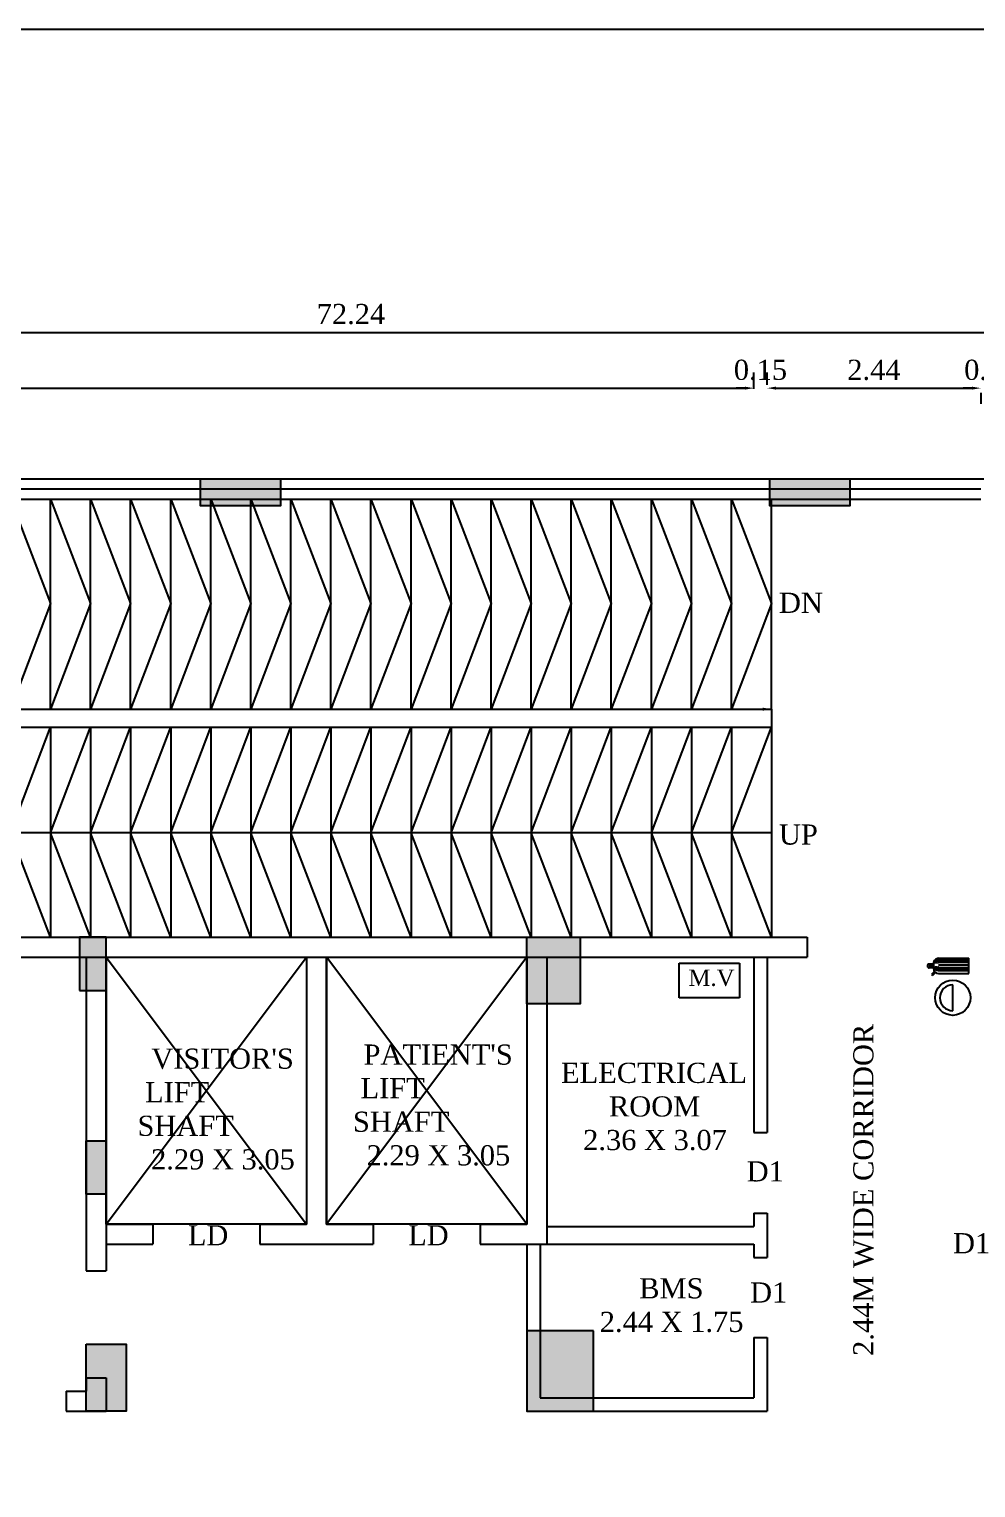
# Model space of a CAD drawing. Header units: metres. Extents: x 2754 to 3501, y 1112 to 1514.
# Drawn here: x 3140.29 to 3151.1, y 1425.67 to 1442.33 of the extents above; entities that cross this region are included whole.
import ezdxf
from ezdxf.lldxf.tags import DXFTag

# ---------------------------------------------------------------- set-up
doc = ezdxf.new("R2010")
doc.units = ezdxf.units.M
doc.linetypes.add('ACAD_ISO10W100', pattern=[18, 12, -3, 0, -3])
doc.linetypes.add('Demolished', pattern=[4.8, 3.2, -1.6])
for name, color, linetype in [('A-WALL', 2, 'Continuous'), ('AR -DOOR', 2, 'Continuous'), ('AR-COLHATCH', 2, 'Continuous'), ('AR-COLUMN', 2, 'Continuous'), ('AR-GRID', 2, 'ACAD_ISO10W100'), ('AR-HIDDEN', 2, 'DASHED'), ('AR-THIN', 8, 'Continuous'), ('AR-WALL', 7, 'Continuous'), ('BLK_1_FLR_2_BLT_UP_AREA', 12, 'Continuous'), ('BLK_1_FLR_2_LIFT_1', 30, 'Continuous'), ('BLK_1_FLR_2_LIFT_2', 30, 'Continuous')]:
    doc.layers.add(name, color=color, linetype=linetype)
doc.styles.add('ANAND', font='times.ttf')
tags = doc.linetypes.add('DASHED', pattern=[0.75, 0.5, -0.25]).pattern_tags.tags
tags[6:7] = [DXFTag(74, 4), DXFTag(75, 0), DXFTag(340, '0'), DXFTag(46, 1.0), DXFTag(50, 0.0), DXFTag(44, 0.0), DXFTag(45, 0.0)]
tags[4:5] = [DXFTag(74, 4), DXFTag(75, 0), DXFTag(340, '0'), DXFTag(46, 1.0), DXFTag(50, 0.0), DXFTag(44, 0.0), DXFTag(45, 0.0)]
doc.dimstyles.new('V1', dxfattribs={"dimtxt": 0.23, "dimasz": 0.1, "dimexe": 0.18, "dimexo": 0.0625, "dimgap": 0.09, "dimtad": 1, "dimzin": 0, "dimdsep": 46, "dimtxsty": 'ANAND', "dimcen": 0.09, "dimadec": 0, "dimazin": 0, "dimtfac": 1, "dimtix": 1, "dimtofl": 0, "dimtmove": 2, "dimatfit": 0, "dimfxl": 0, "dimtolj": 1, "dimtzin": 0, "dimarcsym": 0})

# ---------------------------------------------------------------- blocks, each defined once
blk = doc.blocks.new('Ground Floor')
at = {"layer": 'AR-COLHATCH'}
h = blk.add_hatch(color=256, dxfattribs=at)
h.dxf.hatch_style = 1
h.paths.add_polyline_path([(1390.4, 687.48), (1390.4, 699.48), (1354.4, 699.48), (1354.4, 687.48)])
h = blk.add_hatch(color=256, dxfattribs=at)
h.dxf.hatch_style = 1
h.paths.add_polyline_path([(1646.2, 687.48), (1646.2, 699.48), (1610.2, 699.48), (1610.2, 687.48)])
h = blk.add_hatch(color=256, dxfattribs=at)
h.dxf.hatch_style = 1
h.paths.add_polyline_path([(1300, 469.48), (1312, 469.48), (1312, 493.48), (1300, 493.48)])
h = blk.add_hatch(color=256, dxfattribs=at)
h.dxf.hatch_style = 1
h.paths.add_polyline_path([(1525, 493.48), (1501, 493.48), (1501, 463.48), (1525, 463.48)])
h = blk.add_hatch(color=256, dxfattribs=at)
h.dxf.hatch_style = 1
h.paths.add_polyline_path([(1303, 401.98), (1303, 377.98), (1312, 377.98), (1312, 401.98)])
h = blk.add_hatch(color=256, dxfattribs=at)
h.dxf.hatch_style = 1
h.paths.add_polyline_path([(1501, 316.48), (1531, 316.48), (1531, 280.48), (1501, 280.48)])
h = blk.add_hatch(color=256, dxfattribs=at)
h.dxf.hatch_style = 1
h.paths.add_polyline_path([(1303, 310.48), (1303, 280.48), (1321, 280.48), (1321, 310.48)])
at = {"layer": 'AR-COLUMN'}
for points in [[(1354.4, 699.48), (1390.4, 699.48), (1390.4, 687.48), (1354.4, 687.48)], [(1610.2, 699.48), (1646.2, 699.48), (1646.2, 687.48), (1610.2, 687.48)], [(1300, 469.48), (1312, 469.48), (1312, 493.48), (1300, 493.48)], [(1501, 493.48), (1525, 493.48), (1525, 463.48), (1501, 463.48)], [(1303, 401.98), (1312, 401.98), (1312, 377.98), (1303, 377.98)], [(1531, 316.48), (1501, 316.48), (1501, 280.48), (1531, 280.48)], [(1303, 310.48), (1321, 310.48), (1321, 280.48), (1303, 280.48)]]:
    blk.add_lwpolyline(points, close=True, dxfattribs=at)
blk = doc.blocks.new('*D356')
at = {"color": 0, "lineweight": -2}
for p, q in [((3123.52, 1438.247), (3123.52, 1438.409)), ((3148.565, 1438.221), (3148.565, 1438.409)), ((3123.62, 1438.229), (3148.465, 1438.229))]:
    blk.add_line(p, q, dxfattribs=at)
at = {"color": 0}
for points in [[(3123.62, 1438.246), (3123.62, 1438.212), (3123.52, 1438.229)], [(3148.465, 1438.246), (3148.465, 1438.212), (3148.565, 1438.229)]]:
    blk.add_solid(points, dxfattribs=at)
at = {"layer": 'Defpoints', "color": 0}
for p in [(3148.565, 1438.229), (3123.52, 1438.184), (3148.565, 1438.159)]:
    blk.add_point(p, dxfattribs=at)
at = {"color": 0, "insert": (3136.042, 1438.436), "char_height": 0.23, "attachment_point": 5, "style": 'ANAND'}
blk.add_mtext('\\A1;25.04', dxfattribs=at)
blk = doc.blocks.new('*D357')
at = {"color": 0, "lineweight": -2}
for p, q in [((3148.565, 1438.221), (3148.565, 1438.409)), ((3148.717, 1438.268), (3148.717, 1438.409)), ((3148.465, 1438.229), (3148.365, 1438.229)), ((3148.817, 1438.229), (3148.917, 1438.229))]:
    blk.add_line(p, q, dxfattribs=at)
at = {"color": 0}
for points in [[(3148.465, 1438.246), (3148.465, 1438.212), (3148.565, 1438.229)], [(3148.817, 1438.246), (3148.817, 1438.212), (3148.717, 1438.229)]]:
    blk.add_solid(points, dxfattribs=at)
at = {"layer": 'Defpoints', "color": 0}
for p in [(3148.717, 1438.229), (3148.565, 1438.159), (3148.717, 1438.205)]:
    blk.add_point(p, dxfattribs=at)
at = {"color": 0, "insert": (3148.641, 1438.436), "char_height": 0.23, "attachment_point": 5, "style": 'ANAND'}
blk.add_mtext('\\A1;0.15', dxfattribs=at)
blk = doc.blocks.new('*D358')
at = {"color": 0, "lineweight": -2}
for p, q in [((3148.717, 1438.268), (3148.717, 1438.409)), ((3148.817, 1438.229), (3151.055, 1438.229)), ((3151.155, 1438.174), (3151.155, 1438.049))]:
    blk.add_line(p, q, dxfattribs=at)
at = {"color": 0}
for points in [[(3148.817, 1438.246), (3148.817, 1438.212), (3148.717, 1438.229)], [(3151.055, 1438.246), (3151.055, 1438.212), (3151.155, 1438.229)]]:
    blk.add_solid(points, dxfattribs=at)
at = {"layer": 'Defpoints', "color": 0}
for p in [(3151.155, 1438.237), (3151.155, 1438.229), (3148.717, 1438.205)]:
    blk.add_point(p, dxfattribs=at)
at = {"color": 0, "insert": (3149.936, 1438.436), "char_height": 0.23, "attachment_point": 5, "style": 'ANAND'}
blk.add_mtext('\\A1;2.44', dxfattribs=at)
blk = doc.blocks.new('*D359')
at = {"color": 0, "lineweight": -2}
for p, q in [((3151.384, 1438.229), (3151.384, 1438.409)), ((3151.055, 1438.229), (3150.955, 1438.229)), ((3151.484, 1438.229), (3151.584, 1438.229)), ((3151.155, 1438.174), (3151.155, 1438.049))]:
    blk.add_line(p, q, dxfattribs=at)
at = {"color": 0}
for points in [[(3151.055, 1438.246), (3151.055, 1438.212), (3151.155, 1438.229)], [(3151.484, 1438.246), (3151.484, 1438.212), (3151.384, 1438.229)]]:
    blk.add_solid(points, dxfattribs=at)
at = {"layer": 'Defpoints', "color": 0}
for p in [(3151.155, 1438.237), (3151.384, 1438.229), (3151.384, 1438.166)]:
    blk.add_point(p, dxfattribs=at)
at = {"color": 0, "insert": (3151.27, 1438.436), "char_height": 0.23, "attachment_point": 5, "style": 'ANAND'}
blk.add_mtext('\\A1;0.23', dxfattribs=at)
blk = doc.blocks.new('*D382')
at = {"color": 0, "lineweight": -2}
for p, q in [((3107.848, 1438.949), (3107.848, 1438.685)), ((3180.086, 1438.949), (3180.086, 1438.685)), ((3107.948, 1438.865), (3179.986, 1438.865))]:
    blk.add_line(p, q, dxfattribs=at)
at = {"color": 0}
for points in [[(3107.948, 1438.882), (3107.948, 1438.849), (3107.848, 1438.865)], [(3179.986, 1438.882), (3179.986, 1438.849), (3180.086, 1438.865)]]:
    blk.add_solid(points, dxfattribs=at)
at = {"layer": 'Defpoints', "color": 0}
for p in [(3107.848, 1439.012), (3180.086, 1439.012), (3180.086, 1438.865)]:
    blk.add_point(p, dxfattribs=at)
at = {"color": 0, "insert": (3143.967, 1439.073), "char_height": 0.23, "attachment_point": 5, "style": 'ANAND'}
blk.add_mtext('\\A1;72.24', dxfattribs=at)
blk = doc.blocks.new('*D498')
at = {"color": 0, "lineweight": -2}
for p, q in [((3125.92, 1434.625), (3125.92, 1434.743)), ((3148.768, 1434.625), (3148.768, 1434.743)), ((3126.02, 1434.563), (3148.668, 1434.563))]:
    blk.add_line(p, q, dxfattribs=at)
at = {"color": 0}
for points in [[(3126.02, 1434.58), (3126.02, 1434.546), (3125.92, 1434.563)], [(3148.668, 1434.58), (3148.668, 1434.546), (3148.768, 1434.563)]]:
    blk.add_solid(points, dxfattribs=at)
at = {"layer": 'Defpoints', "color": 0}
for p in [(3125.92, 1434.563, 0), (3148.768, 1434.563, 0), (3148.768, 1434.563)]:
    blk.add_point(p, dxfattribs=at)
at = {"color": 0, "insert": (3137.344, 1434.77), "char_height": 0.23, "attachment_point": 5, "style": 'ANAND'}
blk.add_mtext('\\A1;22.85', dxfattribs=at)

msp = doc.modelspace()

# ---------------------------------------------------------------- linework, layer by layer
for p, q in [((3150.61655, 1431.63741, 0), (3150.56833, 1431.6374, 0)), ((3150.61655, 1431.62523, 0), (3150.56833, 1431.62523, 0)), ((3150.61656, 1431.65313, 0), (3150.56835, 1431.65312, 0)), ((3150.61657, 1431.60955, 0), (3150.56835, 1431.60954, 0)), ((3150.62878, 1431.56666, 0), (3150.5949, 1431.53277, 0)), ((3150.61656, 1431.66039, 0), (3150.61657, 1431.60228, 0)), ((3150.67466, 1431.7185, 0), (3151.01937, 1431.71854, 0)), ((3150.67466, 1431.7112, 0), (3151.01938, 1431.71124, 0)), ((3150.67467, 1431.69416, 0), (3151.01938, 1431.6942, 0)), ((3150.67467, 1431.67347, 0), (3151.01938, 1431.6735, 0)), ((3150.67467, 1431.64426, 0), (3151.01938, 1431.64429, 0)), ((3150.67467, 1431.64426, 0), (3151.01938, 1431.64429, 0)), ((3150.67467, 1431.61505, 0), (3151.01939, 1431.61508, 0)), ((3150.67468, 1431.59436, 0), (3151.01939, 1431.59439, 0)), ((3150.67468, 1431.57731, 0), (3151.01939, 1431.57735, 0)), ((3151.01939, 1431.54422, 0), (3151.01937, 1431.71854, 0)), ((3150.5949, 1431.53277, 0), (3150.60499, 1431.52232, 0)), ((3150.63359, 1431.5612, 0), (3150.59995, 1431.52754, 0)), ((3150.63905, 1431.55639, 0), (3150.60499, 1431.52232, 0)), ((3150.67468, 1431.54418, 0), (3151.01939, 1431.54422, 0)), ((3150.83615, 1431.1205, 0), (3150.83612, 1431.41539, 0))]:
    msp.add_line(p, q)
at = {"color": 7, "elevation": 0}
msp.add_lwpolyline([(3102.4077, 1442.32783), (3185.43919, 1442.32783), (3185.43919, 1375.32406), (3102.4077, 1375.32406)], close=True, dxfattribs=at)
at = {"color": 7, "linetype": 'Demolished', "elevation": 0}
msp.add_lwpolyline([(3147.71236, 1431.66135), (3148.40296, 1431.66135), (3148.40296, 1431.26621), (3147.71236, 1431.26621)], close=True, dxfattribs=at)
msp.add_circle((3150.83613, 1431.26794, 0), 0.20074)
for centre, radius, start, end in [((3150.56835, 1431.63133, 0), 0.02179, 90.006042, 270.006042), ((3150.67467, 1431.6604, 0), 0.05811, 90.006042, 180.006042), ((3150.67468, 1431.60229, 0), 0.05811, 180.006042, 270.006042), ((3150.67467, 1431.6604, 0), 0.0508, 90.006042, 180.006042), ((3150.67467, 1431.62812, 0), 0.0508, 180.006042, 270.006042), ((3150.67467, 1431.6604, 0), 0.03376, 90.006042, 180.006042), ((3150.67467, 1431.62812, 0), 0.03376, 180.006042, 270.006042), ((3150.67467, 1431.6604, 0), 0.01307, 90.006042, 180.006042), ((3150.67467, 1431.62812, 0), 0.01307, 180.006042, 270.006042), ((3150.83613, 1431.26794, 0), 0.14745, 90.006042, 270.006042)]:
    msp.add_arc(centre, radius, start, end)
at = {"layer": 'A-WALL', "lineweight": 30}
msp.add_line((3150.56833, 1431.6374, 0), (3150.56833, 1431.62523, 0), dxfattribs=at)
at = {"layer": 'AR -DOOR'}
msp.add_line((3151.15534, 1437.07715, 0), (3123.52014, 1437.07715, 0), dxfattribs=at)
at = {"layer": 'AR-HIDDEN', "ltscale": 0.25}
for p, q in [((3141.17314, 1431.73045, 0), (3143.45914, 1428.68245, 0)), ((3141.17314, 1428.68245, 0), (3143.45914, 1431.73045, 0)), ((3145.97374, 1431.73045, 0), (3143.68774, 1428.68245, 0)), ((3145.97374, 1428.68245, 0), (3143.68774, 1431.73045, 0))]:
    msp.add_line(p, q, dxfattribs=at)
at = {"layer": 'AR-THIN'}
for p, q in [((3123.52014, 1437.19145, 0), (3151.15534, 1437.19145, 0)), ((3123.52014, 1436.96285, 0), (3151.15534, 1436.96285, 0)), ((3148.76774, 1434.56285, 0), (3148.76774, 1436.96285, 0))]:
    msp.add_line(p, q, dxfattribs=at)
at = {"layer": 'AR-THIN', "elevation": 0}
for points in [[(3140.08094, 1434.56285), (3140.08094, 1436.96285), (3140.53814, 1435.76905), (3140.08094, 1434.56285)], [(3140.53814, 1434.56285), (3140.53814, 1436.96285), (3140.99534, 1435.76905), (3140.53814, 1434.56285)], [(3140.99534, 1434.56285), (3140.99534, 1436.96285), (3141.45254, 1435.76905), (3140.99534, 1434.56285)], [(3141.45254, 1434.56285), (3141.45254, 1436.96285), (3141.90974, 1435.76905), (3141.45254, 1434.56285)], [(3141.90974, 1434.56285), (3141.90974, 1436.96285), (3142.36694, 1435.76905), (3141.90974, 1434.56285)], [(3142.36694, 1434.56285), (3142.36694, 1436.96285), (3142.82414, 1435.76905), (3142.36694, 1434.56285)], [(3142.82414, 1434.56285), (3142.82414, 1436.96285), (3143.28134, 1435.76905), (3142.82414, 1434.56285)], [(3143.28134, 1434.56285), (3143.28134, 1436.96285), (3143.73854, 1435.76905), (3143.28134, 1434.56285)], [(3143.73854, 1434.56285), (3143.73854, 1436.96285), (3144.19574, 1435.76905), (3143.73854, 1434.56285)], [(3144.19574, 1434.56285), (3144.19574, 1436.96285), (3144.65294, 1435.76905), (3144.19574, 1434.56285)], [(3144.65294, 1434.56285), (3144.65294, 1436.96285), (3145.11014, 1435.76905), (3144.65294, 1434.56285)], [(3145.11014, 1434.56285), (3145.11014, 1436.96285), (3145.56734, 1435.76905), (3145.11014, 1434.56285)], [(3145.56734, 1434.56285), (3145.56734, 1436.96285), (3146.02454, 1435.76905), (3145.56734, 1434.56285)], [(3146.02454, 1434.56285), (3146.02454, 1436.96285), (3146.48174, 1435.76905), (3146.02454, 1434.56285)], [(3146.48174, 1434.56285), (3146.48174, 1436.96285), (3146.93894, 1435.76905), (3146.48174, 1434.56285)], [(3146.93894, 1434.56285), (3146.93894, 1436.96285), (3147.39614, 1435.76905), (3146.93894, 1434.56285)], [(3147.39614, 1434.56285), (3147.39614, 1436.96285), (3147.85334, 1435.76905), (3147.39614, 1434.56285)], [(3147.85334, 1434.56285), (3147.85334, 1436.96285), (3148.31054, 1435.76905), (3147.85334, 1434.56285)], [(3148.31054, 1434.56285), (3148.31054, 1436.96285), (3148.76774, 1435.76905), (3148.31054, 1434.56285)], [(3148.76774, 1433.15285), (3124.71394, 1433.15285), (3124.71394, 1435.76905), (3130.02254, 1435.76905)], [(3140.53814, 1434.35905), (3140.53814, 1431.95905), (3140.08094, 1433.15285), (3140.53814, 1434.35905)], [(3140.99534, 1434.35905), (3140.99534, 1431.95905), (3140.53814, 1433.15285), (3140.99534, 1434.35905)], [(3141.45254, 1434.35905), (3141.45254, 1431.95905), (3140.99534, 1433.15285), (3141.45254, 1434.35905)], [(3141.90974, 1434.35905), (3141.90974, 1431.95905), (3141.45254, 1433.15285), (3141.90974, 1434.35905)], [(3142.36694, 1434.35905), (3142.36694, 1431.95905), (3141.90974, 1433.15285), (3142.36694, 1434.35905)], [(3142.82414, 1434.35905), (3142.82414, 1431.95905), (3142.36694, 1433.15285), (3142.82414, 1434.35905)], [(3143.28134, 1434.35905), (3143.28134, 1431.95905), (3142.82414, 1433.15285), (3143.28134, 1434.35905)], [(3143.73854, 1434.35905), (3143.73854, 1431.95905), (3143.28134, 1433.15285), (3143.73854, 1434.35905)], [(3144.19574, 1434.35905), (3144.19574, 1431.95905), (3143.73854, 1433.15285), (3144.19574, 1434.35905)], [(3144.65294, 1434.35905), (3144.65294, 1431.95905), (3144.19574, 1433.15285), (3144.65294, 1434.35905)], [(3145.11014, 1434.35905), (3145.11014, 1431.95905), (3144.65294, 1433.15285), (3145.11014, 1434.35905)], [(3145.56734, 1434.35905), (3145.56734, 1431.95905), (3145.11014, 1433.15285), (3145.56734, 1434.35905)], [(3146.02454, 1434.35905), (3146.02454, 1431.95905), (3145.56734, 1433.15285), (3146.02454, 1434.35905)], [(3146.48174, 1434.35905), (3146.48174, 1431.95905), (3146.02454, 1433.15285), (3146.48174, 1434.35905)], [(3146.93894, 1434.35905), (3146.93894, 1431.95905), (3146.48174, 1433.15285), (3146.93894, 1434.35905)], [(3147.39614, 1434.35905), (3147.39614, 1431.95905), (3146.93894, 1433.15285), (3147.39614, 1434.35905)], [(3147.85334, 1434.35905), (3147.85334, 1431.95905), (3147.39614, 1433.15285), (3147.85334, 1434.35905)], [(3148.31054, 1434.35905), (3148.31054, 1431.95905), (3147.85334, 1433.15285), (3148.31054, 1434.35905)], [(3148.76774, 1434.35905), (3148.76774, 1431.95905), (3148.31054, 1433.15285), (3148.76774, 1434.35905)]]:
    msp.add_lwpolyline(points, dxfattribs=at)
at = {"layer": 'AR-WALL'}
for p, q in [((3125.92014, 1434.56285, 0), (3148.76774, 1434.56285, 0)), ((3148.76774, 1434.56285, 0), (3148.76774, 1434.35905, 0)), ((3125.92014, 1434.35905, 0), (3148.76774, 1434.35905, 0)), ((3132.58794, 1431.95905, 0), (3149.17414, 1431.95905, 0)), ((3149.17414, 1431.95905, 0), (3149.17414, 1431.73045, 0)), ((3132.58794, 1431.73045, 0), (3149.17414, 1431.73045, 0)), ((3140.94454, 1431.73045, 0), (3140.94454, 1428.14905, 0)), ((3141.17314, 1431.73045, 0), (3141.17314, 1428.14905, 0)), ((3143.45914, 1431.73045, 0), (3143.45914, 1428.68245, 0)), ((3143.68774, 1431.73045, 0), (3143.68774, 1428.68245, 0)), ((3143.68774, 1431.73045, 0), (3143.68774, 1428.68245, 0)), ((3145.97374, 1431.73045, 0), (3145.97374, 1428.68245, 0)), ((3146.20234, 1431.73045, 0), (3146.20234, 1428.45385, 0)), ((3148.56454, 1431.73045, 0), (3148.56454, 1429.72936, 0)), ((3148.71694, 1431.73045, 0), (3148.71694, 1429.72936, 0)), ((3148.56454, 1429.72936, 0), (3148.71694, 1429.72936, 0)), ((3148.56454, 1428.80945, 0), (3148.56454, 1428.65705, 0)), ((3148.56454, 1428.80945, 0), (3148.71694, 1428.80945, 0)), ((3148.71694, 1428.80945, 0), (3148.71694, 1428.30145, 0)), ((3141.17314, 1428.68245, 0), (3141.70654, 1428.68245, 0)), ((3141.70654, 1428.68245, 0), (3141.70654, 1428.45385, 0)), ((3142.92574, 1428.68245, 0), (3143.45914, 1428.68245, 0)), ((3142.92574, 1428.68245, 0), (3142.92574, 1428.45385, 0)), ((3143.68774, 1428.68245, 0), (3144.22114, 1428.68245, 0)), ((3144.22114, 1428.68245, 0), (3144.22114, 1428.45385, 0)), ((3145.44034, 1428.68245, 0), (3145.97374, 1428.68245, 0)), ((3145.44034, 1428.68245, 0), (3145.44034, 1428.45385, 0)), ((3146.20234, 1428.65705, 0), (3148.56454, 1428.65705, 0)), ((3141.17314, 1428.45385, 0), (3141.70654, 1428.45385, 0)), ((3142.92574, 1428.45385, 0), (3144.22114, 1428.45385, 0)), ((3145.44034, 1428.45385, 0), (3146.20234, 1428.45385, 0)), ((3145.97374, 1428.45385, 0), (3145.97374, 1426.54885, 0)), ((3146.12614, 1428.45385, 0), (3146.12614, 1426.70125, 0)), ((3146.20234, 1428.45385, 0), (3148.56454, 1428.45385, 0)), ((3148.56454, 1428.45385, 0), (3148.56454, 1428.30145, 0)), ((3148.56454, 1428.30145, 0), (3148.71694, 1428.30145, 0)), ((3140.94454, 1428.14905, 0), (3141.17314, 1428.14905, 0)), ((3148.56454, 1427.38705, 0), (3148.56454, 1426.70125, 0)), ((3148.56454, 1427.38705, 0), (3148.71694, 1427.38705, 0)), ((3148.71694, 1427.38705, 0), (3148.71694, 1426.54885, 0)), ((3140.94454, 1426.92985, 0), (3141.17314, 1426.92985, 0)), ((3140.94454, 1426.92985, 0), (3140.94454, 1426.77745, 0)), ((3141.17314, 1426.92985, 0), (3141.17314, 1426.54885, 0)), ((3140.71594, 1426.77745, 0), (3140.94454, 1426.77745, 0)), ((3140.71594, 1426.77745, 0), (3140.71594, 1426.54885, 0)), ((3146.12614, 1426.70125, 0), (3148.56454, 1426.70125, 0)), ((3140.71594, 1426.54885, 0), (3141.17314, 1426.54885, 0)), ((3145.97374, 1426.54885, 0), (3148.71694, 1426.54885, 0))]:
    msp.add_line(p, q, dxfattribs=at)
at = {"layer": 'BLK_1_FLR_2_BLT_UP_AREA', "color": 12, "elevation": 0}
msp.add_lwpolyline([(3107.84834, 1437.19145), (3180.08594, 1437.19145), (3180.08594, 1412.47285), (3107.84834, 1419.42475)], close=True, dxfattribs=at)
at = {"layer": 'BLK_1_FLR_2_LIFT_1', "elevation": 0}
msp.add_lwpolyline([(3141.17314, 1431.73045), (3143.45914, 1431.73045), (3143.45914, 1428.68245), (3141.17314, 1428.68245)], close=True, dxfattribs=at)
at = {"layer": 'BLK_1_FLR_2_LIFT_2', "elevation": 0}
msp.add_lwpolyline([(3143.68774, 1431.73045), (3145.97374, 1431.73045), (3145.97374, 1428.68245), (3143.68774, 1428.68245)], close=True, dxfattribs=at)

# ---------------------------------------------------------------- block references
at = {"layer": 'AR-GRID', "xscale": 0.0254, "yscale": 0.0254, "zscale": 0.0254}
msp.add_blockref('Ground Floor', (3107.84834, 1419.42475, 0), dxfattribs=at)

# ---------------------------------------------------------------- texts
at = {"style": 'ANAND'}
for s, height, p in [('DN', 0.23, (3148.85204, 1435.66303, 0)), ('UP', 0.23, (3148.85204, 1433.01672, 0)), ('D1', 0.23, (3148.48347, 1429.17027, 0)), ('LD', 0.2286, (3142.10707, 1428.44202, 0)), ('LD', 0.2286, (3144.62167, 1428.44202, 0)), ('D1', 0.23, (3150.83873, 1428.35048, 0)), ('D1', 0.23, (3148.52293, 1427.78768, 0))]:
    msp.add_text(s, height=height, dxfattribs=at).set_placement(p)
at = {"color": 7, "style": 'ANAND'}
msp.add_text('M.V', height=0.1875, dxfattribs=at).set_placement((3147.81842, 1431.40297, 0))
at = {"style": 'ANAND'}
msp.add_text('2.44M WIDE CORRIDOR', height=0.23, rotation=90, dxfattribs=at).set_placement((3149.92995, 1427.17837))
at = {"char_height": 0.23, "attachment_point": 1, "style": 'ANAND'}
for s, insert, width in [("{\\W1.392578; }PATIENT'S \\P LIFT SHAFT\\P{\\W1.787109; }2.29 X 3.05", (3143.98984, 1430.7343, 0), 1.8774766), ("{\\W1.820312; }VISITOR'S \\P LIFT SHAFT\\P{\\W1.787109; }2.29 X 3.05", (3141.53073, 1430.68777, 0), 1.8774766), (' ELECTRICAL \\P{\\W6.295898; }ROOM \\P{\\W2.908203; }2.36 X 3.07', (3146.36478, 1430.52555, 0), 2.0751406), ('{\\W5.713867; }BMS \\P{\\W0.52832; }2.44 X 1.75', (3146.76104, 1428.06533, 0), 1.6637275)]:
    msp.add_mtext(s, dxfattribs=dict(at, insert=insert, width=width))

# ---------------------------------------------------------------- dimensions: what is measured, and where the dimension line sits
at = {"color": 7}
for p1, p2, distance, picture, middle in [((3107.84834, 1439.01154, 0), (3180.08594, 1439.01154, 0), -0.14606, '*D382', (3143.96714, 1439.0728, 0)), ((3125.92014, 1434.56285, 0), (3148.76774, 1434.56285, 0), 0, '*D498', (3137.34394, 1434.77017))]:
    dim = msp.add_aligned_dim(p1=p1, p2=p2, distance=distance, dimstyle='V1', dxfattribs=at)
    dim.commit()
    dim.dimension.update_dxf_attribs({"geometry": picture, "text_midpoint": middle})
for base, p1, p2, picture, middle in [((3148.56454, 1438.22901, 0), (3123.52014, 1438.18432, 0), (3148.56454, 1438.15872, 0), '*D356', (3136.04234, 1438.43633, 0)), ((3148.71694, 1438.22901, 0), (3148.56454, 1438.15872, 0), (3148.71694, 1438.20549, 0), '*D357', (3148.64074, 1438.43633, 0)), ((3151.15534, 1438.22901, 0), (3148.71694, 1438.20549, 0), (3151.15534, 1438.23679, 0), '*D358', (3149.93614, 1438.43633, 0)), ((3151.38394, 1438.22901, 0), (3151.15534, 1438.23679, 0), (3151.38394, 1438.16636, 0), '*D359', (3151.26964, 1438.43633, 0))]:
    dim = msp.add_linear_dim(base=base, p1=p1, p2=p2, angle=180, dimstyle='V1', dxfattribs=at)
    dim.commit()
    dim.dimension.update_dxf_attribs({"geometry": picture, "text_midpoint": middle})

doc.saveas('drawing.dxf')
